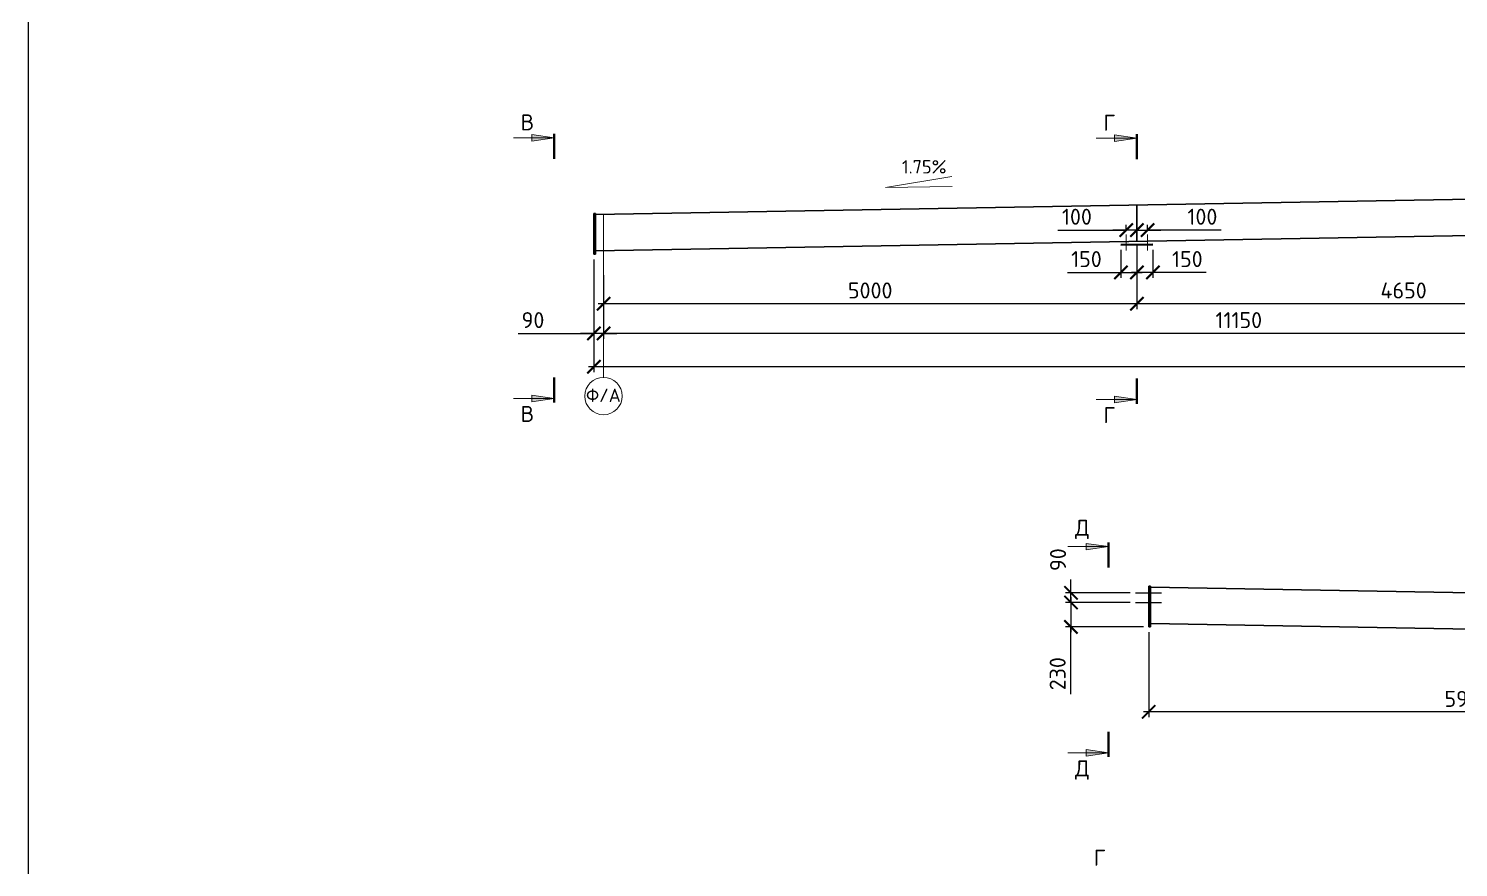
# Model space of a CAD drawing. Header units: millimetres. Extents: x -25910 to 49740, y -35080 to 0.
# Drawn here: x 0 to 13403, y -25743 to -17882 of the extents above; entities that cross this region are included whole.
import ezdxf

# ---------------------------------------------------------------- set-up
doc = ezdxf.new("R2010")
doc.units = ezdxf.units.MM
doc.linetypes.add('JIS_08_11', pattern=[12.8, 11, -0.6, 0.6, -0.6])
for name, color, linetype, lineweight in [('НАДПИСИ', 11, 'Continuous', 13), ('ОСЕВАЯ', 50, 'JIS_08_11', 13), ('ОСНОВНАЯ', 213, 'Continuous', 35)]:
    doc.layers.add(name, color=color, linetype=linetype, lineweight=lineweight)
doc.styles.add('_ОСК', font='isocpeur.ttf', dxfattribs={"height": 3})
doc.styles.add('ОСК', font='isocpeur.ttf')
doc.dimstyles.new('_ОСК', dxfattribs={"dimscale": 25, "dimtxt": 3, "dimasz": 2.5, "dimexe": 1, "dimexo": 1, "dimgap": 1, "dimtad": 3, "dimdec": 0, "dimzin": 1, "dimdsep": 46, "dimtxsty": '_ОСК', "dimblk": 'ARCHTICK', "dimcen": 2, "dimdle": 1, "dimclrt": 256, "dimadec": 0, "dimazin": 0, "dimtfac": 1, "dimtdec": 0, "dimtmove": 1, "dimatfit": 3, "dimfxl": 1, "dimtvp": 2.25, "dimtfill": 1, "dimtolj": 1, "dimtzin": 1, "dimarcsym": 0})

# ---------------------------------------------------------------- blocks, each defined once
blk = doc.blocks.new('_ArchTick')
at = {"color": 0, "linetype": 'ByBlock', "const_width": 0.15}
blk.add_lwpolyline([(-0.5, -0.5), (0.5, 0.5)], dxfattribs=at)
blk = doc.blocks.new('*D440')
at = {"layer": 'Defpoints', "color": 0, "transparency": 16777216}
for p in [(5299, -19997), (5389, -20339), (5299, -20739)]:
    blk.add_point(p, dxfattribs=at)
at = {"layer": 'НАДПИСИ', "color": 0, "lineweight": -2, "transparency": 16777216}
for p, q in [((5299, -20047), (5299, -20789)), ((5389, -20389), (5389, -20789)), ((4588, -20739), (5299, -20739)), ((5299, -20739), (5174, -20739)), ((5389, -20739), (5299, -20739)), ((5389, -20739), (5299, -20739)), ((5389, -20739), (5514, -20739))]:
    blk.add_line(p, q, dxfattribs=at)
at = {"layer": 'НАДПИСИ', "color": 0, "lineweight": -2, "transparency": 16777216, "xscale": 125, "yscale": 125, "zscale": 125}
blk.add_blockref('_ArchTick', (5299, -20739), dxfattribs=at)
at = {"layer": 'НАДПИСИ', "color": 0, "lineweight": -2, "transparency": 16777216, "xscale": 125, "yscale": 125, "zscale": 125, "rotation": 180}
blk.add_blockref('_ArchTick', (5389, -20739), dxfattribs=at)
at = {"layer": 'НАДПИСИ', "transparency": 16777216, "insert": (4728, -20614), "char_height": 150, "attachment_point": 5, "style": '_ОСК', "bg_fill": 3, "box_fill_scale": 1.1, "bg_fill_color": 256, "bg_fill_true_color": 13158600, "bg_fill_transparency": 0}
blk.add_mtext('\\A1;90', dxfattribs=at)
blk = doc.blocks.new('*D441')
at = {"layer": 'Defpoints', "color": 0, "transparency": 16777216}
for p in [(16539, -19788), (5389, -20339), (5389, -20739)]:
    blk.add_point(p, dxfattribs=at)
at = {"layer": 'НАДПИСИ', "color": 0, "lineweight": -2, "transparency": 16777216}
for p, q in [((16539, -19838), (16539, -20789)), ((5389, -20389), (5389, -20789)), ((16589, -20739), (5339, -20739))]:
    blk.add_line(p, q, dxfattribs=at)
at = {"layer": 'НАДПИСИ', "color": 0, "lineweight": -2, "transparency": 16777216, "xscale": 125, "yscale": 125, "zscale": 125, "rotation": 180}
blk.add_blockref('_ArchTick', (5389, -20739), dxfattribs=at)
at = {"layer": 'НАДПИСИ', "color": 0, "lineweight": -2, "transparency": 16777216, "xscale": 125, "yscale": 125, "zscale": 125}
blk.add_blockref('_ArchTick', (16539, -20739), dxfattribs=at)
at = {"layer": 'НАДПИСИ', "transparency": 16777216, "insert": (11344, -20614), "char_height": 150, "attachment_point": 5, "style": '_ОСК', "bg_fill": 3, "box_fill_scale": 1.1, "bg_fill_color": 256, "bg_fill_true_color": 13158600, "bg_fill_transparency": 0}
blk.add_mtext('\\A1;11150', dxfattribs=at)
blk = doc.blocks.new('*D442')
at = {"layer": 'Defpoints', "color": 0, "transparency": 16777216}
for p in [(5299, -19997), (25429, -20111), (5299, -21051)]:
    blk.add_point(p, dxfattribs=at)
at = {"layer": 'НАДПИСИ', "color": 0, "lineweight": -2, "transparency": 16777216}
for p, q in [((5299, -20047), (5299, -21101)), ((25429, -20161), (25429, -21101)), ((25479, -21051), (5249, -21051))]:
    blk.add_line(p, q, dxfattribs=at)
at = {"layer": 'НАДПИСИ', "color": 0, "lineweight": -2, "transparency": 16777216, "xscale": 125, "yscale": 125, "zscale": 125, "rotation": 180}
blk.add_blockref('_ArchTick', (5299, -21051), dxfattribs=at)
at = {"layer": 'НАДПИСИ', "color": 0, "lineweight": -2, "transparency": 16777216, "xscale": 125, "yscale": 125, "zscale": 125}
blk.add_blockref('_ArchTick', (25429, -21051), dxfattribs=at)
at = {"layer": 'НАДПИСИ', "transparency": 16777216, "insert": (14265, -20901), "char_height": 150, "attachment_point": 5, "style": '_ОСК', "bg_fill": 3, "box_fill_scale": 1.1, "bg_fill_color": 256, "bg_fill_true_color": 13158600, "bg_fill_transparency": 0}
blk.add_mtext('\\A1;20130', dxfattribs=at)
blk = doc.blocks.new('*D443')
at = {"layer": 'Defpoints', "color": 0, "transparency": 16777216}
for p in [(10389, -19876), (5389, -20142), (5389, -20461)]:
    blk.add_point(p, dxfattribs=at)
at = {"layer": 'НАДПИСИ', "color": 0, "lineweight": -2, "transparency": 16777216}
for p, q in [((10389, -19926), (10389, -20511)), ((5389, -20192), (5389, -20511)), ((10439, -20461), (5339, -20461))]:
    blk.add_line(p, q, dxfattribs=at)
at = {"layer": 'НАДПИСИ', "color": 0, "lineweight": -2, "transparency": 16777216, "xscale": 125, "yscale": 125, "zscale": 125, "rotation": 180}
blk.add_blockref('_ArchTick', (5389, -20461), dxfattribs=at)
at = {"layer": 'НАДПИСИ', "color": 0, "lineweight": -2, "transparency": 16777216, "xscale": 125, "yscale": 125, "zscale": 125}
blk.add_blockref('_ArchTick', (10389, -20461), dxfattribs=at)
at = {"layer": 'НАДПИСИ', "transparency": 16777216, "insert": (7889, -20336), "char_height": 150, "attachment_point": 5, "style": '_ОСК', "bg_fill": 3, "box_fill_scale": 1.1, "bg_fill_color": 256, "bg_fill_true_color": 13158600, "bg_fill_transparency": 0}
blk.add_mtext('\\A1;5000', dxfattribs=at)
blk = doc.blocks.new('*D444')
at = {"layer": 'Defpoints', "color": 0, "transparency": 16777216}
for p in [(15039, -19794), (10389, -20142), (10389, -20461)]:
    blk.add_point(p, dxfattribs=at)
at = {"layer": 'НАДПИСИ', "color": 0, "lineweight": -2, "transparency": 16777216}
for p, q in [((15039, -19844), (15039, -20511)), ((10389, -20192), (10389, -20511)), ((15089, -20461), (10339, -20461))]:
    blk.add_line(p, q, dxfattribs=at)
at = {"layer": 'НАДПИСИ', "color": 0, "lineweight": -2, "transparency": 16777216, "xscale": 125, "yscale": 125, "zscale": 125, "rotation": 180}
blk.add_blockref('_ArchTick', (10389, -20461), dxfattribs=at)
at = {"layer": 'НАДПИСИ', "color": 0, "lineweight": -2, "transparency": 16777216, "xscale": 125, "yscale": 125, "zscale": 125}
blk.add_blockref('_ArchTick', (15039, -20461), dxfattribs=at)
at = {"layer": 'НАДПИСИ', "transparency": 16777216, "insert": (12889, -20336), "char_height": 150, "attachment_point": 5, "style": '_ОСК', "bg_fill": 3, "box_fill_scale": 1.1, "bg_fill_color": 256, "bg_fill_true_color": 13158600, "bg_fill_transparency": 0}
blk.add_mtext('\\A1;4650', dxfattribs=at)
blk = doc.blocks.new('*D449')
at = {"layer": 'Defpoints', "color": 0, "transparency": 16777216}
for p in [(10500, -23490), (16477, -23562), (10500, -24285)]:
    blk.add_point(p, dxfattribs=at)
at = {"layer": 'НАДПИСИ', "color": 0, "lineweight": -2, "transparency": 16777216}
for p, q in [((10500, -23540), (10500, -24335)), ((16477, -23612), (16477, -24335)), ((16527, -24285), (10450, -24285))]:
    blk.add_line(p, q, dxfattribs=at)
at = {"layer": 'НАДПИСИ', "color": 0, "lineweight": -2, "transparency": 16777216, "xscale": 125, "yscale": 125, "zscale": 125, "rotation": 180}
blk.add_blockref('_ArchTick', (10500, -24285), dxfattribs=at)
at = {"layer": 'НАДПИСИ', "color": 0, "lineweight": -2, "transparency": 16777216, "xscale": 125, "yscale": 125, "zscale": 125}
blk.add_blockref('_ArchTick', (16477, -24285), dxfattribs=at)
at = {"layer": 'НАДПИСИ', "transparency": 16777216, "insert": (13487, -24164), "char_height": 150, "attachment_point": 5, "style": '_ОСК', "bg_fill": 3, "box_fill_scale": 1.1, "bg_fill_color": 256, "bg_fill_true_color": 13158600, "bg_fill_transparency": 0}
blk.add_mtext('\\A1;5977', dxfattribs=at)
blk = doc.blocks.new('*D351')
at = {"layer": 'Defpoints', "color": 0, "transparency": 16777216}
for p in [(10389, -19848), (10539, -19904), (10389, -20167)]:
    blk.add_point(p, dxfattribs=at)
at = {"layer": 'НАДПИСИ', "color": 0, "lineweight": -2, "transparency": 16777216}
for p, q in [((10389, -19898), (10389, -20217)), ((10539, -19954), (10539, -20217)), ((10589, -20167), (10339, -20167)), ((11039, -20167), (10539, -20167))]:
    blk.add_line(p, q, dxfattribs=at)
at = {"layer": 'НАДПИСИ', "color": 0, "lineweight": -2, "transparency": 16777216, "xscale": 125, "yscale": 125, "zscale": 125, "rotation": 180}
blk.add_blockref('_ArchTick', (10389, -20167), dxfattribs=at)
at = {"layer": 'НАДПИСИ', "color": 0, "lineweight": -2, "transparency": 16777216, "xscale": 125, "yscale": 125, "zscale": 125}
blk.add_blockref('_ArchTick', (10539, -20167), dxfattribs=at)
at = {"layer": 'НАДПИСИ', "transparency": 16777216, "insert": (10862, -20042), "char_height": 150, "attachment_point": 5, "style": '_ОСК', "bg_fill": 3, "box_fill_scale": 1.1, "bg_fill_color": 256, "bg_fill_true_color": 13158600, "bg_fill_transparency": 0}
blk.add_mtext('\\A1;150', dxfattribs=at)
blk = doc.blocks.new('*D352')
at = {"layer": 'Defpoints', "color": 0, "transparency": 16777216}
for p in [(10239, -19904), (10389, -19848), (10389, -20167)]:
    blk.add_point(p, dxfattribs=at)
at = {"layer": 'НАДПИСИ', "color": 0, "lineweight": -2, "transparency": 16777216}
for p, q in [((10239, -19954), (10239, -20217)), ((10389, -19898), (10389, -20217)), ((9739, -20167), (10239, -20167)), ((10189, -20167), (10439, -20167))]:
    blk.add_line(p, q, dxfattribs=at)
at = {"layer": 'НАДПИСИ', "color": 0, "lineweight": -2, "transparency": 16777216, "xscale": 125, "yscale": 125, "zscale": 125, "rotation": 180}
blk.add_blockref('_ArchTick', (10239, -20167), dxfattribs=at)
at = {"layer": 'НАДПИСИ', "color": 0, "lineweight": -2, "transparency": 16777216, "xscale": 125, "yscale": 125, "zscale": 125}
blk.add_blockref('_ArchTick', (10389, -20167), dxfattribs=at)
at = {"layer": 'НАДПИСИ', "transparency": 16777216, "insert": (9916, -20042), "char_height": 150, "attachment_point": 5, "style": '_ОСК', "bg_fill": 3, "box_fill_scale": 1.1, "bg_fill_color": 256, "bg_fill_true_color": 13158600, "bg_fill_transparency": 0}
blk.add_mtext('\\A1;150', dxfattribs=at)
blk = doc.blocks.new('*D373')
at = {"layer": 'Defpoints', "color": 0, "transparency": 16777216}
for p in [(10376, -23260), (9771, -23490), (10500, -23490)]:
    blk.add_point(p, dxfattribs=at)
at = {"layer": 'НАДПИСИ', "color": 0, "lineweight": -2, "transparency": 16777216}
for p, q in [((10326, -23260), (9721, -23260)), ((9771, -23210), (9771, -23540)), ((10450, -23490), (9721, -23490)), ((9771, -24120), (9771, -23490))]:
    blk.add_line(p, q, dxfattribs=at)
at = {"layer": 'НАДПИСИ', "color": 0, "lineweight": -2, "transparency": 16777216, "xscale": 125, "yscale": 125, "zscale": 125}
for p, rotation in [((9771, -23260), 90), ((9771, -23490), 270)]:
    blk.add_blockref('_ArchTick', p, dxfattribs=dict(at, rotation=rotation))
at = {"layer": 'НАДПИСИ', "transparency": 16777216, "insert": (9646, -23928), "char_height": 150, "attachment_point": 5, "rotation": 90, "style": '_ОСК', "bg_fill": 3, "box_fill_scale": 1.1, "bg_fill_color": 256, "bg_fill_true_color": 13158600, "bg_fill_transparency": 0}
blk.add_mtext('\\A1;230', dxfattribs=at)
blk = doc.blocks.new('*D374')
at = {"layer": 'Defpoints', "color": 0, "transparency": 16777216}
for p in [(9771, -23170), (10376, -23170), (10376, -23260)]:
    blk.add_point(p, dxfattribs=at)
at = {"layer": 'НАДПИСИ', "color": 0, "lineweight": -2, "transparency": 16777216}
for p, q in [((9771, -23170), (9771, -23045)), ((10326, -23170), (9721, -23170)), ((9771, -23260), (9771, -23170)), ((10326, -23260), (9721, -23260)), ((9771, -23260), (9771, -23385))]:
    blk.add_line(p, q, dxfattribs=at)
at = {"layer": 'НАДПИСИ', "color": 0, "lineweight": -2, "transparency": 16777216, "xscale": 125, "yscale": 125, "zscale": 125}
for p, rotation in [((9771, -23170), 270), ((9771, -23260), 90)]:
    blk.add_blockref('_ArchTick', p, dxfattribs=dict(at, rotation=rotation))
at = {"layer": 'НАДПИСИ', "transparency": 16777216, "insert": (9650, -22859), "char_height": 150, "attachment_point": 5, "rotation": 90, "style": '_ОСК', "bg_fill": 3, "box_fill_scale": 1.1, "bg_fill_color": 256, "bg_fill_true_color": 13158600, "bg_fill_transparency": 0}
blk.add_mtext('\\A1;90', dxfattribs=at)
blk = doc.blocks.new('*D289')
at = {"layer": 'Defpoints', "color": 0, "transparency": 16777216}
for p in [(10289, -19770), (10289, -19811), (10389, -19848)]:
    blk.add_point(p, dxfattribs=at)
at = {"layer": 'НАДПИСИ', "color": 0, "lineweight": -2, "transparency": 16777216}
for p, q in [((9649, -19770), (10289, -19770)), ((10289, -19770), (10164, -19770)), ((10289, -19761), (10289, -19720)), ((10389, -19770), (10289, -19770)), ((10389, -19770), (10289, -19770)), ((10389, -19798), (10389, -19720)), ((10389, -19770), (10514, -19770))]:
    blk.add_line(p, q, dxfattribs=at)
at = {"layer": 'НАДПИСИ', "color": 0, "lineweight": -2, "transparency": 16777216, "xscale": 125, "yscale": 125, "zscale": 125}
blk.add_blockref('_ArchTick', (10289, -19770), dxfattribs=at)
at = {"layer": 'НАДПИСИ', "color": 0, "lineweight": -2, "transparency": 16777216, "xscale": 125, "yscale": 125, "zscale": 125, "rotation": 180}
blk.add_blockref('_ArchTick', (10389, -19770), dxfattribs=at)
at = {"layer": 'НАДПИСИ', "transparency": 16777216, "insert": (9827, -19645), "char_height": 150, "attachment_point": 5, "style": '_ОСК', "bg_fill": 3, "box_fill_scale": 1.1, "bg_fill_color": 256, "bg_fill_true_color": 13158600, "bg_fill_transparency": 0}
blk.add_mtext('\\A1;100', dxfattribs=at)
blk = doc.blocks.new('*D290')
at = {"layer": 'Defpoints', "color": 0, "transparency": 16777216}
for p in [(10389, -19807), (10489, -19770), (10489, -19811)]:
    blk.add_point(p, dxfattribs=at)
at = {"layer": 'НАДПИСИ', "color": 0, "lineweight": -2, "transparency": 16777216}
for p, q in [((10389, -19770), (10264, -19770)), ((10389, -19757), (10389, -19720)), ((10389, -19770), (10489, -19770)), ((10389, -19770), (10489, -19770)), ((10489, -19761), (10489, -19720)), ((10489, -19770), (10614, -19770)), ((11180, -19770), (10489, -19770))]:
    blk.add_line(p, q, dxfattribs=at)
at = {"layer": 'НАДПИСИ', "color": 0, "lineweight": -2, "transparency": 16777216, "xscale": 125, "yscale": 125, "zscale": 125}
blk.add_blockref('_ArchTick', (10389, -19770), dxfattribs=at)
at = {"layer": 'НАДПИСИ', "color": 0, "lineweight": -2, "transparency": 16777216, "xscale": 125, "yscale": 125, "zscale": 125, "rotation": 180}
blk.add_blockref('_ArchTick', (10489, -19770), dxfattribs=at)
at = {"layer": 'НАДПИСИ', "transparency": 16777216, "insert": (11003, -19645), "char_height": 150, "attachment_point": 5, "style": '_ОСК', "bg_fill": 3, "box_fill_scale": 1.1, "bg_fill_color": 256, "bg_fill_true_color": 13158600, "bg_fill_transparency": 0}
blk.add_mtext('\\A1;100', dxfattribs=at)

msp = doc.modelspace()

# ---------------------------------------------------------------- hatches: boundary and pattern name
at = {"layer": 'НАДПИСИ'}
h = msp.add_hatch(color=256, dxfattribs=at)
h.paths.add_polyline_path([(4926.7, -18906.4), (4716, -18906.4), (4716, -18875.3)])
h.paths.add_polyline_path([(4926.7, -18906.4), (4716, -18937.6), (4716, -18906.4)])
h = msp.add_hatch(color=256, dxfattribs=at)
h.paths.add_polyline_path([(10389.2, -18909.7), (10178.5, -18909.7), (10178.5, -18878.5)])
h.paths.add_polyline_path([(10389.2, -18909.7), (10178.5, -18940.8), (10178.5, -18909.7)])
h = msp.add_hatch(color=256, dxfattribs=at)
h.paths.add_polyline_path([(4926.7, -21347.2), (4716, -21347.2), (4716, -21378.4)])
h.paths.add_polyline_path([(4926.7, -21347.2), (4716, -21316.1), (4716, -21347.2)])
h = msp.add_hatch(color=256, dxfattribs=at)
h.paths.add_polyline_path([(10389.2, -21358.1), (10178.5, -21358.1), (10178.5, -21389.2)])
h.paths.add_polyline_path([(10389.2, -21358.1), (10178.5, -21326.9), (10178.5, -21358.1)])
h = msp.add_hatch(color=256, dxfattribs=at)
h.paths.add_polyline_path([(10124.2, -22737.3), (9913.5, -22737.3), (9913.5, -22706.2)])
h.paths.add_polyline_path([(10124.2, -22737.3), (9913.5, -22768.5), (9913.5, -22737.3)])
h = msp.add_hatch(color=256, dxfattribs=at)
h.paths.add_polyline_path([(10124.2, -24668.9), (9913.5, -24668.9), (9913.5, -24700)])
h.paths.add_polyline_path([(10124.2, -24668.9), (9913.5, -24637.7), (9913.5, -24668.9)])

# ---------------------------------------------------------------- linework, layer by layer
at = {"color": 7, "lineweight": 70}
for p, q in [((4926.7, -18866.8), (4926.7, -19102)), ((10389.2, -18870.1), (10389.2, -19105.3)), ((4926.7, -21386.8), (4926.7, -21151.6)), ((10124.2, -22697.7), (10124.2, -22932.9)), ((10124.2, -24708.5), (10124.2, -24473.2))]:
    msp.add_line(p, q, dxfattribs=at)
for p, q in [((10375.8, -23169.8), (10619.5, -23169.8)), ((10375.8, -23259.8), (10619.5, -23259.8))]:
    msp.add_line(p, q)
msp.add_lwpolyline([(0, 0), (39557.4, 0), (39557.4, -35080.1), (0, -35080.1)], close=True)
at = {"layer": 'НАДПИСИ'}
for p, q in [((4926.7, -18906.4), (4716, -18875.3)), ((4716, -18875.3), (4716, -18906.4)), ((10389.2, -18909.7), (10178.5, -18878.5)), ((10178.5, -18878.5), (10178.5, -18909.7)), ((4545.4, -18906.4), (4926.7, -18906.4)), ((4926.7, -18906.4), (4716, -18937.6)), ((4716, -18937.6), (4716, -18906.4)), ((10008, -18909.7), (10389.2, -18909.7)), ((10389.2, -18909.7), (10178.5, -18940.8)), ((10178.5, -18940.8), (10178.5, -18909.7)), ((8033, -19371.8), (8654.5, -19267.2)), ((8033, -19371.8), (8656.2, -19360.9)), ((4545.4, -21347.2), (4926.7, -21347.2)), ((4926.7, -21347.2), (4716, -21316.1)), ((4716, -21316.1), (4716, -21347.2)), ((4926.7, -21347.2), (4716, -21378.4)), ((4716, -21378.4), (4716, -21347.2)), ((10008, -21358.1), (10389.2, -21358.1)), ((10389.2, -21358.1), (10178.5, -21326.9)), ((10178.5, -21326.9), (10178.5, -21358.1)), ((10389.2, -21358.1), (10178.5, -21389.2)), ((10178.5, -21389.2), (10178.5, -21358.1)), ((9743, -22737.3), (10124.2, -22737.3)), ((10124.2, -22737.3), (9913.5, -22706.2)), ((9913.5, -22706.2), (9913.5, -22737.3)), ((10124.2, -22737.3), (9913.5, -22768.5)), ((9913.5, -22768.5), (9913.5, -22737.3)), ((10124.2, -24668.9), (9913.5, -24637.7)), ((9913.5, -24637.7), (9913.5, -24668.9)), ((9743, -24668.9), (10124.2, -24668.9)), ((10124.2, -24668.9), (9913.5, -24700)), ((9913.5, -24700), (9913.5, -24668.9))]:
    msp.add_line(p, q, dxfattribs=at)
msp.add_circle((5389.2, -21325.9), 175, dxfattribs=at)
at = {"layer": 'ОСЕВАЯ', "linetype": 'JIS_08_11', "ltscale": 150}
msp.add_line((5389.2, -21150.9), (5389.2, -19623.1), dxfattribs=at)
at = {"layer": 'ОСНОВНАЯ'}
for p, q in [((16519.2, -19428.3), (5315, -19624.4)), ((10389.2, -19875.7), (10389.2, -19535.6)), ((5299, -19996.8), (5299, -19614.4)), ((5315, -19614.4), (5299, -19614.4)), ((5299, -19996.8), (5299, -19614.4)), ((5315, -19614.4), (5299, -19614.4)), ((5315, -19996.8), (5315, -19614.4)), ((5315, -19996.8), (5315, -19614.4)), ((16519.2, -19768.4), (5315, -19964.5)), ((5315, -19996.8), (5299, -19996.8)), ((10499.6, -23489.8), (10499.6, -23107.4)), ((10515.6, -23107.4), (10499.6, -23107.4)), ((10499.6, -23489.8), (10499.6, -23107.4)), ((10515.6, -23107.4), (10499.6, -23107.4)), ((10515.6, -23489.8), (10515.6, -23107.4)), ((10515.6, -23489.8), (10515.6, -23107.4)), ((10515.6, -23117.8), (21701.6, -23313.5)), ((10515.6, -23117.8), (21701.6, -23313.5)), ((10515.6, -23489.8), (10499.6, -23489.8)), ((10515.6, -23457.8), (21701.6, -23653.6))]:
    msp.add_line(p, q, dxfattribs=at)

# ---------------------------------------------------------------- texts
at = {"layer": 'НАДПИСИ', "style": 'ОСК'}
for s, insert, char_height, width, attachment_point in [('В', (4612, -18835.2), 150, 373.756, 7), ('Г', (10074.6, -18838.5), 150, 373.756, 7), ('1.75%', (8186.8, -19239.6), 125, 754.734, 7), ('Ф/А', (5387.9, -21318.5), 125, 1000, 5), ('В', (4612, -21418.4), 150, 373.756, 1), ('Г', (10074.6, -21429.3), 150, 373.756, 1), ('Д', (9809.6, -22666.1), 150, 373.756, 7), ('Д', (9809.6, -24740.1), 150, 373.756, 1), ('Г', (9983.8, -25727.7), 150, 373.756, 7)]:
    msp.add_mtext(s, dxfattribs=dict(at, insert=insert, char_height=char_height, width=width, attachment_point=attachment_point))

# ---------------------------------------------------------------- next in the draw order: dimensions: what is measured, and where the dimension line sits
at = {"layer": 'НАДПИСИ'}
for base, p1, p2, picture, middle in [((5299, -20738.7), (5389.2, -20339.3), (5299, -19996.8), '*D440', (4727.5, -20881.1)), ((10499.6, -24285.5), (16476.6, -23562.2), (10499.6, -23489.8), '*D449', (13486.8, -24289.5))]:
    dim = msp.add_linear_dim(base=base, p1=p1, p2=p2, angle=180, dimstyle='_ОСК', dxfattribs=at)
    dim.commit()
    dim.dimension.update_dxf_attribs({"geometry": picture, "text_midpoint": middle, "dimtype": 160})

# ---------------------------------------------------------------- next in the draw order: dimensions: what is measured, and where the dimension line sits
for base, p1, p2, angle, picture, middle in [((5389.2, -20738.7), (16539.2, -19788), (5389.2, -20339.3), 180, '*D441', (11344.1, -20738.7)), ((9771.3, -23489.8), (10375.8, -23259.8), (10499.6, -23489.8), 90, '*D373', (9675.2, -23927.6))]:
    dim = msp.add_linear_dim(base=base, p1=p1, p2=p2, angle=angle, dimstyle='_ОСК', dxfattribs=at)
    dim.commit()
    dim.dimension.update_dxf_attribs({"geometry": picture, "text_midpoint": middle, "dimtype": 160})

# ---------------------------------------------------------------- next in the draw order: dimensions: what is measured, and where the dimension line sits
for base, p1, p2, angle, picture, middle in [((5299, -21050.9), (25428.7, -20111.5), (5299, -19996.8), 180, '*D442', (14264.9, -21025.8)), ((9771.3, -23169.8), (10375.8, -23259.8), (10375.8, -23169.8), 90, '*D374', (9775.3, -22858.7))]:
    dim = msp.add_linear_dim(base=base, p1=p1, p2=p2, angle=angle, dimstyle='_ОСК', dxfattribs=at)
    dim.commit()
    dim.dimension.update_dxf_attribs({"geometry": picture, "text_midpoint": middle, "dimtype": 160})

# ---------------------------------------------------------------- next in the draw order: linework, layer by layer
at = {"color": 7, "lineweight": 70}
msp.add_line((10389.2, -21397.7), (10389.2, -21162.5), dxfattribs=at)

# ---------------------------------------------------------------- next in the draw order: dimensions: what is measured, and where the dimension line sits
at = {"layer": 'НАДПИСИ'}
dim = msp.add_linear_dim(base=(5389.2, -20461.3), p1=(10389.2, -19875.7), p2=(5389.2, -20142), angle=180, dimstyle='_ОСК', dxfattribs=at)
dim.commit()
dim.dimension.update_dxf_attribs({"geometry": '*D443', "text_midpoint": (7888.9, -20461.3), "dimtype": 160})

# ---------------------------------------------------------------- next in the draw order: dimensions: what is measured, and where the dimension line sits
dim = msp.add_linear_dim(base=(10389.2, -20461.3), p1=(15039.2, -19794.3), p2=(10389.2, -20142), angle=180, dimstyle='_ОСК', dxfattribs=at)
dim.commit()
dim.dimension.update_dxf_attribs({"geometry": '*D444', "text_midpoint": (12888.9, -20461.3), "dimtype": 160})

# ---------------------------------------------------------------- next in the draw order: linework, layer by layer
at = {"layer": 'ОСНОВНАЯ', "color": 1, "lineweight": 50}
msp.add_line((10239.2, -19909), (10539.2, -19903.8), dxfattribs=at)

# ---------------------------------------------------------------- next in the draw order: dimensions: what is measured, and where the dimension line sits
at = {"layer": 'НАДПИСИ'}
dim = msp.add_linear_dim(base=(10389.2, -20167.3), p1=(10539.2, -19903.7), p2=(10389.2, -19847.9), angle=180, dimstyle='_ОСК', dxfattribs=at)
dim.commit()
dim.dimension.update_dxf_attribs({"geometry": '*D351', "text_midpoint": (10862, -20167.3), "dimtype": 160})

# ---------------------------------------------------------------- next in the draw order: dimensions: what is measured, and where the dimension line sits
dim = msp.add_linear_dim(base=(10389.2, -20167.3), p1=(10239.2, -19903.7), p2=(10389.2, -19847.9), dimstyle='_ОСК', dxfattribs=at)
dim.commit()
dim.dimension.update_dxf_attribs({"geometry": '*D352', "text_midpoint": (9916.5, -20167.3), "dimtype": 160})

# ---------------------------------------------------------------- next in the draw order: linework, layer by layer
for p, q in [((10289.2, -19960.7), (10289.2, -19811.1)), ((10489.2, -19960.7), (10489.2, -19811.1))]:
    msp.add_line(p, q, dxfattribs=at)

# ---------------------------------------------------------------- next in the draw order: dimensions: what is measured, and where the dimension line sits
dim = msp.add_linear_dim(base=(10289.2, -19770.4), p1=(10389.2, -19847.9), p2=(10289.2, -19811.1), dimstyle='_ОСК', dxfattribs=at)
dim.commit()
dim.dimension.update_dxf_attribs({"geometry": '*D289', "text_midpoint": (9826.5, -19799.3), "dimtype": 160})

# ---------------------------------------------------------------- next in the draw order: dimensions: what is measured, and where the dimension line sits
dim = msp.add_linear_dim(base=(10489.2, -19770.4), p1=(10389.2, -19806.6), p2=(10489.2, -19811.1), dimstyle='_ОСК', dxfattribs=at)
dim.commit()
dim.dimension.update_dxf_attribs({"geometry": '*D290', "text_midpoint": (11002.5, -19724.6), "dimtype": 160})

doc.saveas('drawing.dxf')
